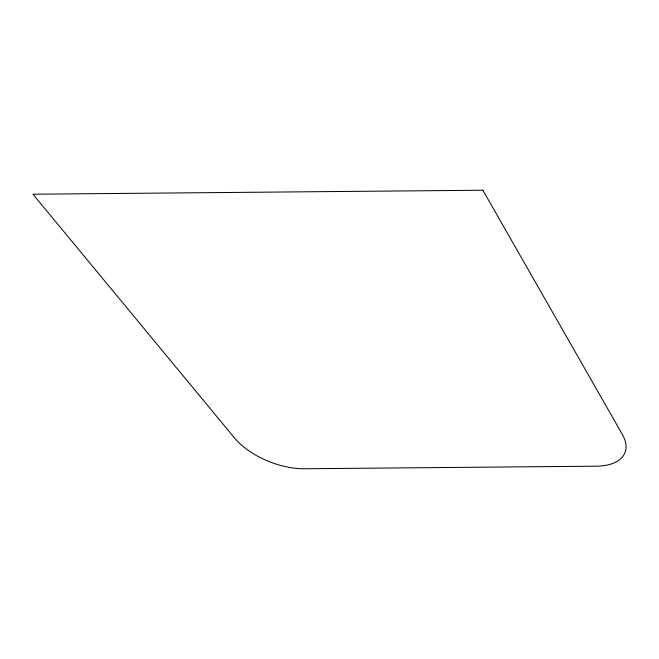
<?xml version="1.0" encoding="UTF-8"?>
<svg xmlns="http://www.w3.org/2000/svg" width="659" height="659" viewBox="0 0 659 659"><rect width="100%" height="100%" fill="white"/><g stroke="black" fill="none" stroke-linecap="round" stroke-linejoin="round"><path stroke-width="0.99" d="M482.882 190.237L32.95 194.216L234.447 437.889A56.756 29.4 21.6 0 0 304.334 468.763L596.222 466.185A56.756 29.4 21.6 0 0 622.36 434.462L482.882 190.237"/></g></svg>
